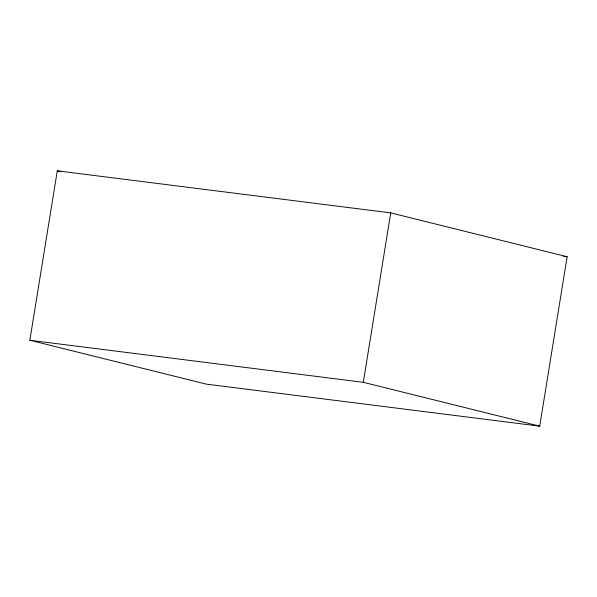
<?xml version="1.0" encoding="UTF-8"?>
<svg xmlns="http://www.w3.org/2000/svg" width="597" height="597" viewBox="0 0 597 597"><rect width="100%" height="100%" fill="white"/><g stroke="black" fill="none" stroke-linecap="round" stroke-linejoin="round"><path stroke-width="0.9" d="M29.85 340.26L57.29 170.832L390.744 212.883L567.15 256.74L539.71 426.168L206.256 384.117L29.85 340.26L363.304 382.319L539.71 426.168M363.304 382.319L390.744 212.883M563.456 256.27L567.15 256.74M57.29 170.832L60.909 171.727"/></g></svg>
